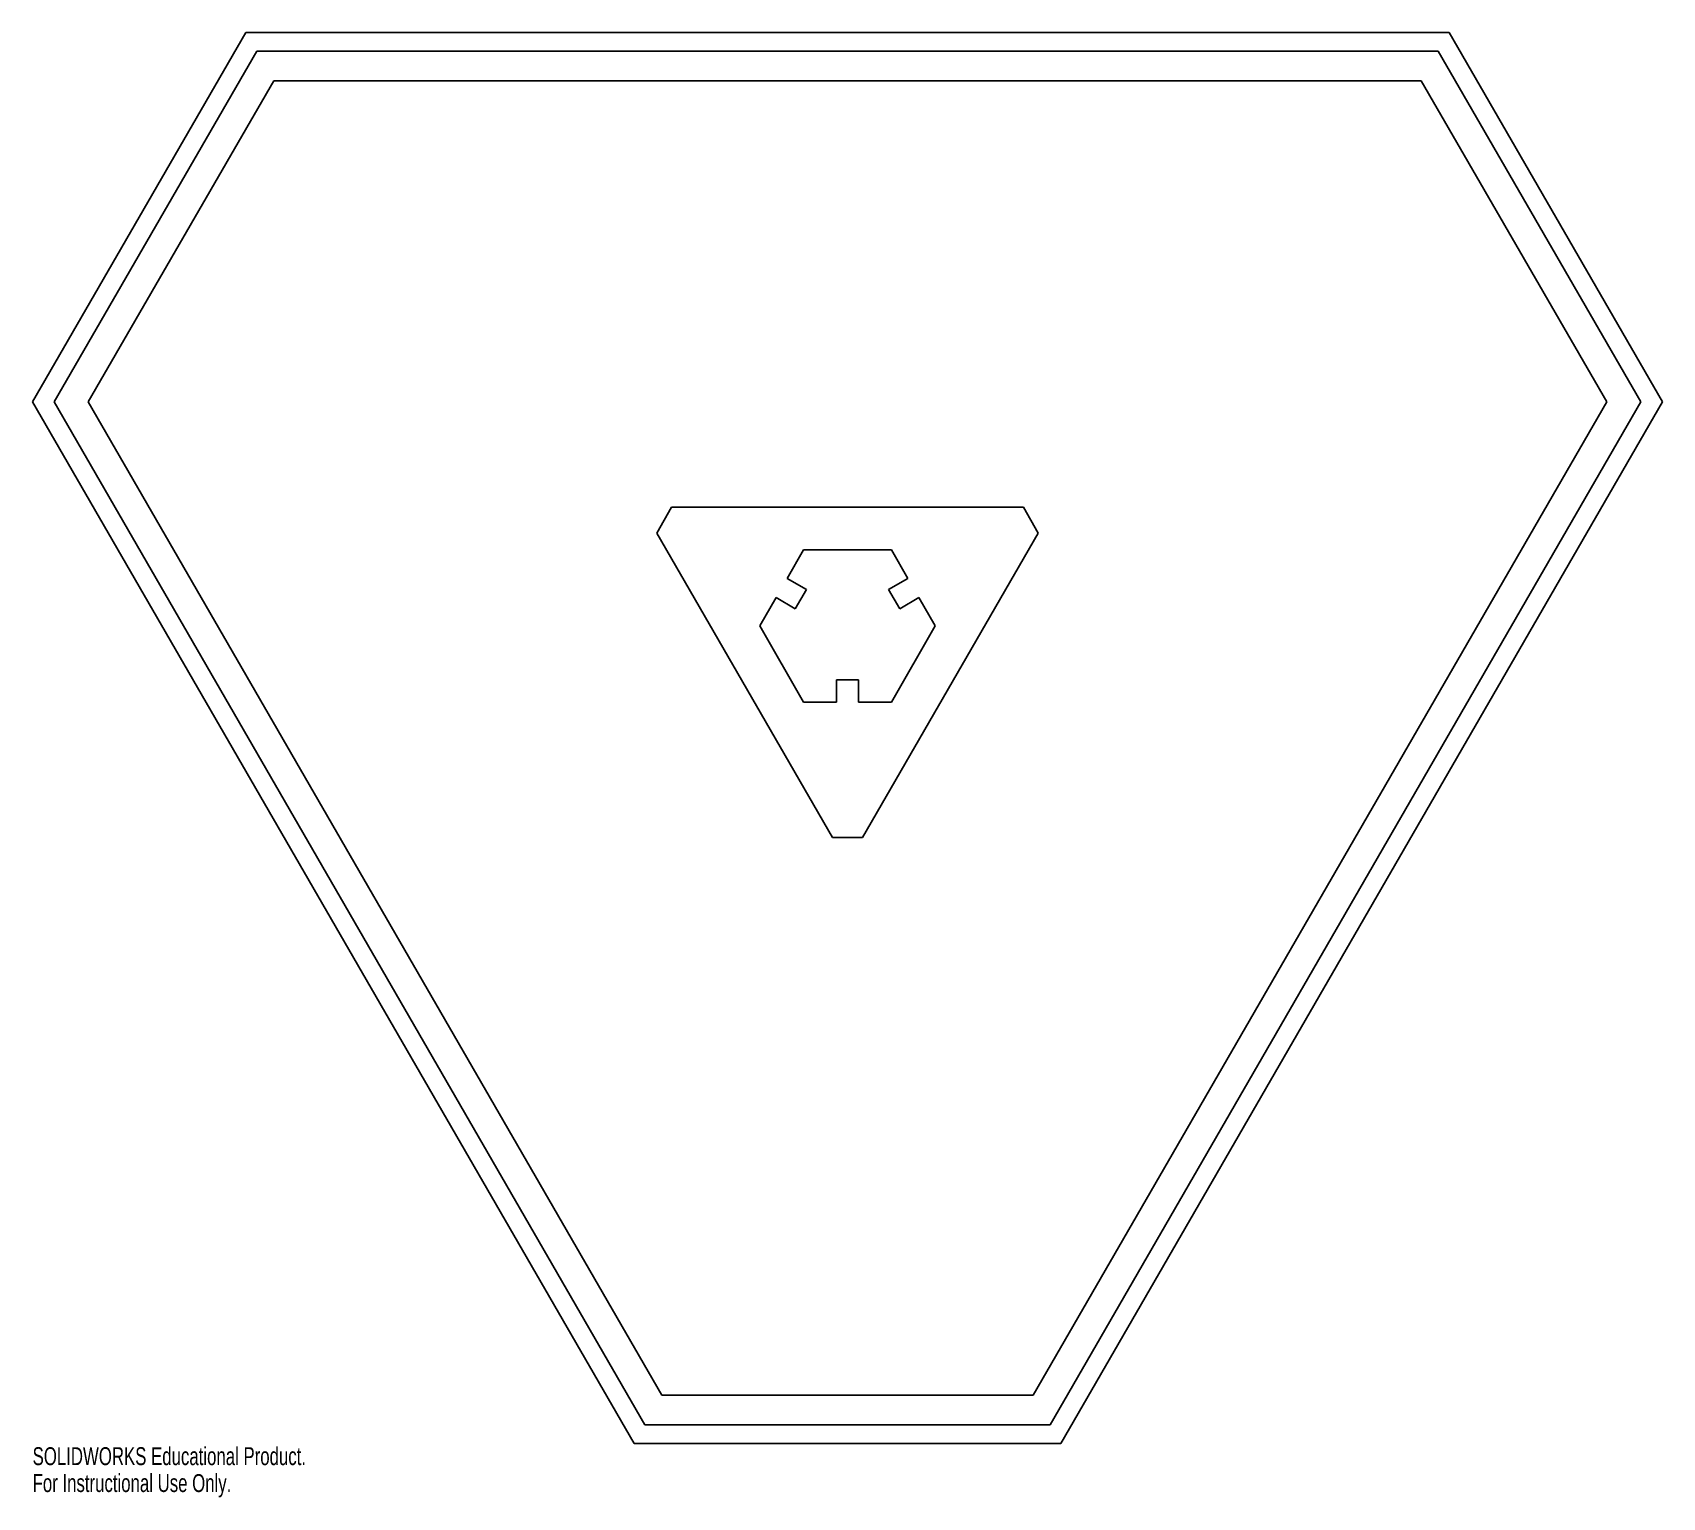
# Model space of a CAD drawing. Header units: millimetres. Extents: x -220 to 220, y -235 to 160.
import ezdxf

# ---------------------------------------------------------------- set-up
doc = ezdxf.new("R2010")
doc.units = ezdxf.units.MM
doc.styles.add('SLDTEXTSTYLE0', font='TXT', dxfattribs={"width": 0.7})

msp = doc.modelspace()

# ---------------------------------------------------------------- linework, layer by layer
at = {"color": 7, "linetype": 'Continuous', "lineweight": 25}
for p, q in [((-162.12, 160), (-219.62, 60.4)), ((162.12, 160), (-162.12, 160)), ((219.62, 60.4), (162.12, 160)), ((-213.85, 60.4), (-159.23, 155)), ((159.23, 155), (-159.23, 155)), ((159.23, 155), (213.85, 60.4)), ((-154.61, 147), (-204.61, 60.4)), ((-154.61, 147), (154.61, 147)), ((204.61, 60.4), (154.61, 147)), ((-219.62, 60.4), (-57.51, -220.4)), ((-213.85, 60.4), (-54.62, -215.4)), ((-50, -207.4), (-204.61, 60.4)), ((204.61, 60.4), (50, -207.4)), ((54.62, -215.4), (213.85, 60.4)), ((57.51, -220.4), (219.62, 60.4)), ((-51.43, 25.07), (-47.43, 32)), ((-47.43, 32), (47.43, 32)), ((47.43, 32), (51.43, 25.07)), ((-4, -57.07), (-51.43, 25.07)), ((51.43, 25.07), (4, -57.07)), ((-11.84, 20.5), (-16.25, 12.85)), ((11.84, 20.5), (-11.84, 20.5)), ((16.25, 12.85), (11.84, 20.5)), ((-16.25, 12.85), (-11.06, 9.85)), ((-11.06, 9.85), (-14.06, 4.65)), ((11.06, 9.85), (16.25, 12.85)), ((14.06, 4.65), (11.06, 9.85)), ((-19.25, 7.65), (-23.67, 0)), ((-14.06, 4.65), (-19.25, 7.65)), ((19.25, 7.65), (14.06, 4.65)), ((23.67, 0), (19.25, 7.65)), ((-23.67, 0), (-11.84, -20.5)), ((11.84, -20.5), (23.67, 0)), ((-3, -20.5), (-3, -14.5)), ((-3, -14.5), (3, -14.5)), ((3, -14.5), (3, -20.5)), ((-11.84, -20.5), (-3, -20.5)), ((3, -20.5), (11.84, -20.5)), ((4, -57.07), (-4, -57.07)), ((-50, -207.4), (50, -207.4)), ((-54.62, -215.4), (54.62, -215.4)), ((-57.51, -220.4), (57.51, -220.4))]:
    msp.add_line(p, q, dxfattribs=at)

# ---------------------------------------------------------------- texts
at = {"color": 7, "linetype": 'Continuous', "char_height": 4.8336, "attachment_point": 1, "style": 'SLDTEXTSTYLE0'}
for s, insert in [('SOLIDWORKS Educational Product.', (-219.62, -221.42)), ('For Instructional Use Only.', (-219.62, -228.67))]:
    msp.add_mtext(s, dxfattribs=dict(at, insert=insert))

doc.saveas('drawing.dxf')
